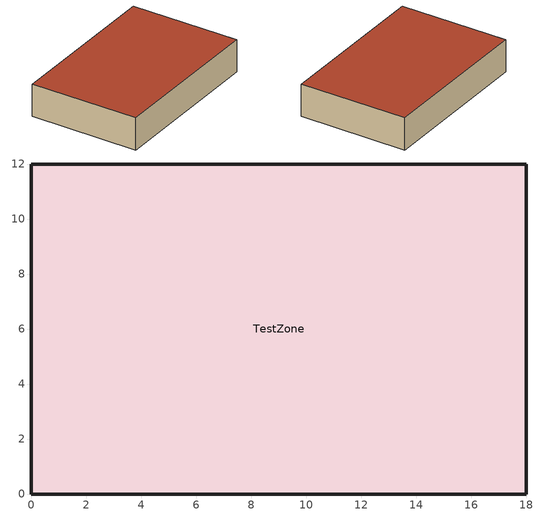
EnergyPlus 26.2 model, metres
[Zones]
TestZone
 floor ground (FloorConstruction): 0,0 0,12 18,12 18,0 z0
 wall outside (WallConstruction): 0,0 18,0 18,12 0,12 0,0 z0:3.6
 roof outside (RoofConstruction): 0,0 18,0 18,12 0,12 z3.6
[Building]
Lane15 Synthetic One Zone: 0, Suburbs, 0.04, 0.004, MinimalShadowing, 30, 6
[Site:Location]
Reference Denver Site: 39.74, -105.18, -7, 1829
[SizingPeriod:DesignDay]
Reference Winter: 12, 21, WinterDesignDay, -15.5, 0, , , Wetbulb, -15.5, , , , , 81198, 3, 340, No, No, No, ASHRAEClearSky, , , , , 0
Reference Summer: 7, 21, SummerDesignDay, 32, 15.2, , , Wetbulb, 15.5, , , , , 81198, 4.9, 0, No, No, No, ASHRAEClearSky, , , , , 1
[Site:GroundTemperature:BuildingSurface]
18, 18, 18, 18, 18, 18, 18, 18, 18, 18, 18, 18
[Material:NoMass]
ReferenceWallLayer: Rough, 2.290965, 0.9, 0.75, 0.75
ReferenceRoofLayer: Rough, 5.456, 0.9, 0.75, 0.75
[Material]
ReferenceSlabLayer: MediumRough, 0.101498, 1.729577, 2242.585, 836.8, 0.9, 0.65, 0.65
[Construction]
WallConstruction: ReferenceWallLayer
RoofConstruction: ReferenceRoofLayer
FloorConstruction: ReferenceSlabLayer
[Zone]
TestZone: 0, 0, 0, 0, 1, 1, autocalculate, autocalculate
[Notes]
AI-assisted Lane 15 synthetic validation scenario (NOT a real building).
Design days only. No EPW/weather-file period; no HVAC, occupants or energy demand.
Source for compatible object field layout: EnergyPlus 26.2.0 1ZoneUncontrolled.idf.
Synthetic soil boundary assumed constant for the two design days.
